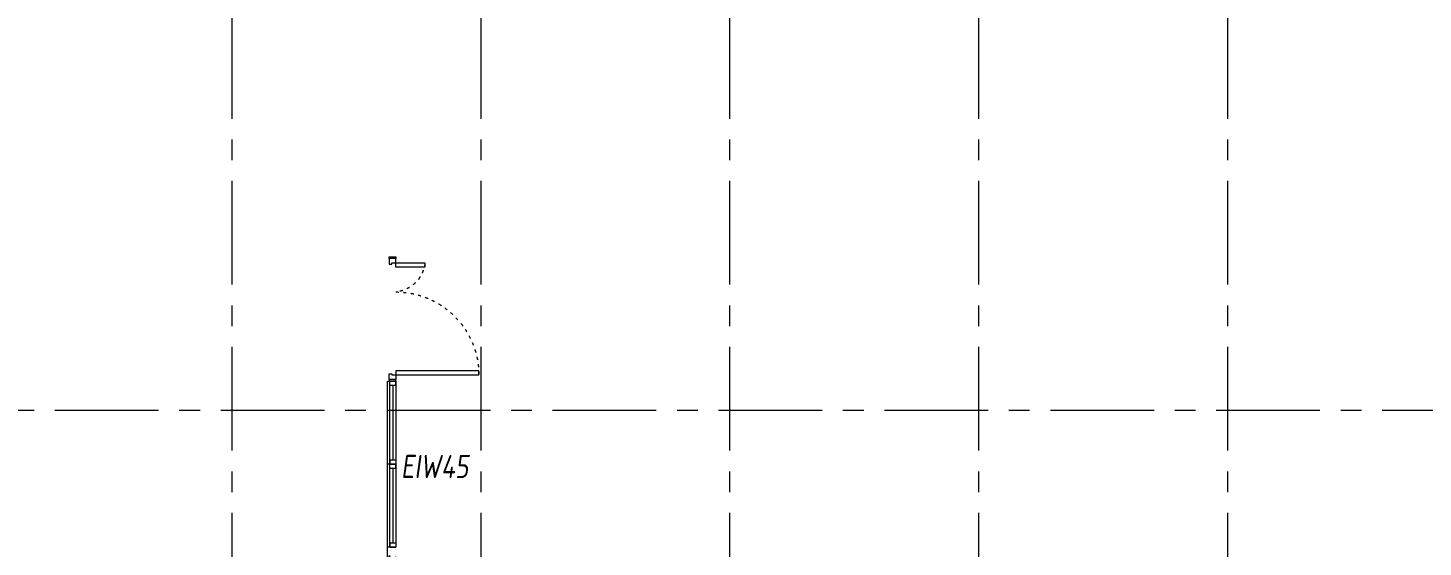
# Model space of a CAD drawing. Header units: millimetres. Extents: x 0 to 627661, y -95767 to 300888.
# Drawn here: x 490820 to 507639, y 34001 to 40259 of the extents above; entities that cross this region are included whole.
import ezdxf

# ---------------------------------------------------------------- set-up
doc = ezdxf.new("R2010")
doc.units = ezdxf.units.MM
doc.linetypes.add('ACAD_ISO03W100', pattern=[30, 12, -18])
doc.linetypes.add('CENTER', pattern=[2, 1.25, -0.25, 0.25, -0.25])
for name, color, linetype, lineweight in [('АР_Витраж', 4, 'Continuous', 15), ('АР_Двери', 7, 'Continuous', 0), ('АР_Оси', 7, 'Continuous', 25), ('АР_Перегородки газоблок', 165, 'Continuous', 30), ('АР_Перегородки газоблок_Штрих', 165, 'Continuous', 5), ('АР_тонкая линия', 250, 'Continuous', 0)]:
    doc.layers.add(name, color=color, linetype=linetype, lineweight=lineweight)
doc.layers.add('АР_ПБ_Двери', color=7, linetype='Continuous', lineweight=15, true_color=0xdb0000)
doc.styles.add('Архитект', font='isocpeur.ttf', dxfattribs={"width": 0.8, "oblique": 8})

# ---------------------------------------------------------------- blocks, each defined once
blk = doc.blocks.new('*U218')
at = {"linetype": 'ByBlock'}
for p, q in [((0, 0), (0, -74)), ((50, 0), (0, 0)), ((0, -74), (0, 0)), ((1000, 0), (0, 0)), ((50, -74), (0, -74)), ((0, -74), (1000, -74)), ((50, 0), (50, -74)), ((950, 0), (50, 0)), ((50, -37), (950, -37)), ((50, -74), (950, -74)), ((950, 0), (1000, 0)), ((950, 0), (950, -74)), ((950, -74), (1000, -74)), ((1000, 0), (1000, -74)), ((1000, -74), (1000, 0))]:
    blk.add_line(p, q, dxfattribs=at)
blk = doc.blocks.new('*U219')
at = {"linetype": 'ByBlock'}
for p, q in [((0, 0), (0, -74)), ((50, 0), (0, 0)), ((0, -74), (0, 0)), ((1000, 0), (0, 0)), ((50, -74), (0, -74)), ((0, -74), (1000, -74)), ((50, 0), (50, -74)), ((950, 0), (50, 0)), ((50, -37), (950, -37)), ((50, -74), (950, -74)), ((950, 0), (1000, 0)), ((950, 0), (950, -74)), ((950, -74), (1000, -74)), ((1000, 0), (1000, -74)), ((1000, -74), (1000, 0))]:
    blk.add_line(p, q, dxfattribs=at)
blk = doc.blocks.new('Полуторная_на лестницу')
for points in [[(75, 80), (75, 1080), (125, 1080), (125, 80)], [(1375, 430), (1375, 80), (1425, 80), (1425, 430)]]:
    blk.add_lwpolyline(points, close=True)
for points in [[(0, 0), (0, 80), (20, 80), (20, 0), (0, 0)], [(20, 80), (20, 0), (90, 0), (90, 30), (75, 30), (75, 80), (20, 80)], [(1480, 80), (1480, 0), (1410, 0), (1410, 30), (1425, 30), (1425, 80), (1480, 80)], [(1500, 0), (1500, 80), (1480, 80), (1480, 0), (1500, 0)]]:
    blk.add_lwpolyline(points)
at = {"linetype": 'ACAD_ISO03W100', "ltscale": 3}
for centre, radius, start, end in [((75, 80), 1000, 0, 90), ((1465, 40), 392, 95.9075, 174.0925)]:
    blk.add_arc(centre, radius, start, end, dxfattribs=at)

msp = doc.modelspace()

# ---------------------------------------------------------------- hatches: boundary and pattern name
at = {"layer": 'АР_Перегородки газоблок_Штрих', "lineweight": 9, "ltscale": 100}
h = msp.add_hatch(dxfattribs=at)
h.set_pattern_fill('AR-CONC', color=256, scale=30)
h.set_pattern_definition([(50, (570574.7, -79949.08), (215.17805, -18.82564), [22.5, -247.5]), (355, (570574.7, -79949.08), (-41.6254, 225.65764), [18, -198]), (100.45144, (570592.63, -79950.65), (173.55265, 206.832), [19.12206, -210.34263]), (46.1842, (570574.7, -79889.08), (320.1724, -49.6558), [33.75, -371.25]), (96.63564, (570601.37, -79893.22), (280.3986, 292.2356), [28.6831, -315.5141]), (351.18416, (570574.7, -79889.08), (280.3986, 292.2356), [27, -297]), (21, (570604.7, -79904.08), (179.07212, -120.78567), [22.5, -247.5]), (326, (570604.7, -79904.08), (72.9946, 217.545), [18, -198]), (71.45144, (570619.62, -79914.15), (252.0667, 96.75935), [19.12206, -210.34263]), (37.5, (570574.694, -79949.08), (3.647957, 99.868156), [0, -195.6, 0, -201, 0, -198.75]), (7.5, (570574.69, -79949.08), (78.92086, 118.32351), [0, -114.6, 0, -191.1, 0, -75.75]), (327.5, (570507.79, -79949.08), (160.14673, -6.76646), [0, -75, 0, -234, 0, -310.5]), (317.5, (570477.8, -79949.08), (174.95585, 30.0315), [0, -97.5, 0, -155.4, 0, -220.5])])
h.paths.add_polyline_path([(499078.9, 32851.6), (495256, 32851.9), (495254.8, 34001), (495134.7, 34001.1), (495135, 32539.8), (495256, 32539.8), (495256, 32731.9), (499078.9, 32731.6)])

# ---------------------------------------------------------------- linework, layer by layer
at = {"layer": 'АР_Оси', "linetype": 'CENTER', "lineweight": 9, "ltscale": 1000}
for p, q in [((493278.9, 54414.1), (493278.9, -1318.3)), ((496278.9, 54414.1), (496278.9, -1318.3)), ((499278.9, 54414.1), (499278.9, -1318.3)), ((502278.9, 54414.1), (502278.9, -1318.3)), ((505278.9, 54414.1), (505278.9, -1318.3)), ((481145.2, 35651.6), (564323.6, 35651.6))]:
    msp.add_line(p, q, dxfattribs=at)
at = {"layer": 'АР_Перегородки газоблок', "lineweight": 9, "ltscale": 100}
for points in [[(495256, 34001), (495154.7, 34001.1)], [(495256, 32539.8), (495155, 32539.8), (495154.7, 34001.1)]]:
    msp.add_lwpolyline(points, dxfattribs=at)
at = {"layer": 'АР_тонкая линия', "lineweight": 9, "ltscale": 100}
for points in [[(495154.7, 34001.1), (495154.7, 36001), (495202, 36001)], [(495202, 35001), (495154.7, 35001)]]:
    msp.add_lwpolyline(points, dxfattribs=at)

# ---------------------------------------------------------------- block references
at = {"layer": 'АР_Витраж', "lineweight": 9, "ltscale": 100, "xscale": -1, "rotation": 90.00015196563416}
for name, p in [('*U218', (495182, 36001)), ('*U219', (495182, 35001))]:
    msp.add_blockref(name, p, dxfattribs=at)
at = {"layer": 'АР_Двери', "lineweight": 9, "xscale": -1, "rotation": 270}
msp.add_blockref('Полуторная_на лестницу', (495176, 36001), dxfattribs=at)

# ---------------------------------------------------------------- texts
at = {"layer": 'АР_ПБ_Двери', "lineweight": 9, "style": 'Архитект', "oblique": 8, "width": 0.8}
msp.add_text('EIW45', height=280, dxfattribs=at).set_placement((495318, 34832.8))

doc.saveas('drawing.dxf')
